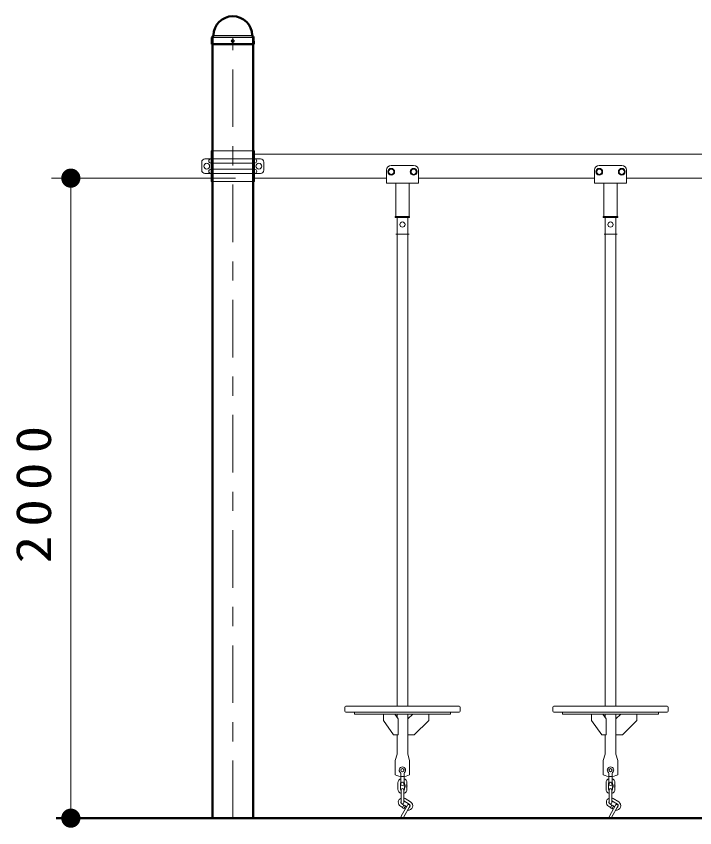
# Model space of a CAD drawing. Units: millimetres on the paper, scale 1:60. Extents: x -385 to 0, y -594 to 267.
# Drawn here: x -183.37 to -148.04, y -174.73 to -132.46 of the extents above; entities that cross this region are included whole.
import ezdxf

# ---------------------------------------------------------------- set-up
doc = ezdxf.new("R2010")
doc.units = ezdxf.units.MM
doc.linetypes.add('USER1', pattern=[4.5, 2.5, -2])
doc.linetypes.add('USER2', pattern=[6, 3, -1, 1, -1])
doc.layers.add('LY_1', color=7, linetype='Continuous', lineweight=13)
doc.styles.add('ＭＳ ゴシック', font='')
doc.styles.get('ＭＳ ゴシック').set_extended_font_data('MS Gothic')

# ---------------------------------------------------------------- blocks, each defined once
blk = doc.blocks.new('filled_dot')
at = {"color": 0, "linetype": 'Continuous', "lineweight": -2, "const_width": 1.25}
blk.add_lwpolyline([(-0.625, 0, 1), (0.625, 0, 1)], format="xyb", close=True, dxfattribs=at)

msp = doc.modelspace()

# ---------------------------------------------------------------- linework, layer by layer
at = {"layer": 'LY_1', "color": 140, "lineweight": 50}
for p, q in [((-173.154, -133.521), (-173.111, -133.479)), ((-173.149, -174.229), (-173.149, -133.562)), ((-171.028, -133.521), (-171.071, -133.479)), ((-171.033, -174.229), (-171.033, -133.562)), ((-173.183, -133.912), (-173.176, -133.573)), ((-173.175, -133.92), (-173.183, -133.912)), ((-173.175, -133.92), (-171.008, -133.92)), ((-171.008, -133.92), (-170.999, -133.912)), ((-170.999, -133.912), (-171.006, -133.573)), ((-181.286, -174.229), (-19.441, -174.229))]:
    msp.add_line(p, q, dxfattribs=at)
at = {"layer": 'LY_1', "linetype": 'USER1'}
msp.add_line((-173.149, -133.562), (-171.033, -133.562), dxfattribs=at)
at = {"layer": 'LY_1'}
for p, q in [((-173.143, -133.546), (-171.039, -133.546)), ((-173.076, -133.47), (-171.106, -133.47)), ((-173.223, -139.479), (-170.959, -139.479)), ((-173.223, -141.062), (-173.223, -139.479)), ((-170.959, -141.062), (-170.959, -139.479)), ((-173.541, -139.895), (-173.223, -139.895)), ((-173.233, -139.895), (-170.949, -139.895)), ((-170.959, -139.645), (-112.223, -139.645)), ((-170.641, -139.895), (-170.959, -139.895)), ((-173.708, -140.479), (-173.708, -140.062)), ((-173.233, -140.112), (-170.949, -140.112)), ((-173.208, -140.109), (-173.208, -140.432)), ((-170.974, -140.112), (-170.974, -140.429)), ((-170.474, -140.479), (-170.474, -140.062)), ((-163.841, -140.229), (-162.674, -140.229)), ((-153.008, -140.229), (-151.841, -140.229)), ((-173.541, -140.645), (-173.223, -140.645)), ((-173.233, -140.429), (-170.949, -140.429)), ((-173.233, -140.645), (-170.949, -140.645)), ((-170.641, -140.645), (-170.959, -140.645)), ((-164.091, -141.162), (-164.091, -140.479)), ((-162.424, -141.162), (-162.424, -140.479)), ((-153.258, -141.162), (-153.258, -140.479)), ((-151.591, -141.162), (-151.591, -140.479)), ((-171.959, -140.895), (-181.524, -140.895)), ((-180.524, -174.229), (-180.524, -140.895)), ((-173.223, -141.062), (-170.959, -141.062)), ((-170.959, -140.895), (-164.091, -140.895)), ((-164.091, -141.162), (-162.424, -141.162)), ((-163.608, -142.895), (-163.608, -141.162)), ((-162.908, -142.895), (-162.908, -141.162)), ((-162.424, -140.895), (-153.258, -140.895)), ((-153.258, -141.162), (-151.591, -141.162)), ((-152.774, -142.895), (-152.774, -141.162)), ((-152.074, -142.895), (-152.074, -141.162)), ((-151.591, -140.895), (-142.424, -140.895)), ((-163.633, -142.949), (-163.633, -142.895)), ((-163.633, -142.895), (-162.883, -142.895)), ((-163.633, -142.949), (-162.883, -142.949)), ((-163.541, -168.395), (-163.541, -142.949)), ((-162.974, -168.395), (-162.974, -142.949)), ((-162.883, -142.949), (-162.883, -142.895)), ((-152.799, -142.949), (-152.799, -142.895)), ((-152.799, -142.895), (-152.049, -142.895)), ((-152.799, -142.949), (-152.049, -142.949)), ((-152.708, -168.395), (-152.708, -142.949)), ((-152.141, -168.395), (-152.141, -142.949)), ((-152.049, -142.949), (-152.049, -142.895)), ((-163.594, -143.812), (-162.907, -143.812)), ((-152.761, -143.812), (-152.073, -143.812)), ((-166.258, -168.662), (-166.258, -168.445)), ((-166.208, -168.395), (-160.308, -168.395)), ((-160.258, -168.662), (-160.258, -168.445)), ((-155.424, -168.662), (-155.424, -168.445)), ((-155.374, -168.395), (-149.474, -168.395)), ((-149.424, -168.662), (-149.424, -168.445)), ((-160.308, -168.712), (-166.208, -168.712)), ((-165.758, -168.812), (-165.758, -168.712)), ((-160.758, -168.812), (-165.758, -168.812)), ((-164.241, -168.812), (-164.241, -169.145)), ((-163.483, -169.062), (-163.658, -168.812)), ((-163.541, -168.979), (-163.541, -168.812)), ((-163.483, -169.895), (-163.483, -169.062)), ((-162.974, -169.062), (-162.724, -168.812)), ((-162.974, -170.895), (-162.974, -168.812)), ((-161.891, -168.812), (-161.891, -169.145)), ((-160.758, -168.812), (-160.758, -168.712)), ((-149.474, -168.712), (-155.374, -168.712)), ((-154.924, -168.812), (-154.924, -168.712)), ((-149.924, -168.812), (-154.924, -168.812)), ((-153.408, -168.812), (-153.408, -169.145)), ((-152.649, -169.062), (-152.824, -168.812)), ((-152.708, -168.979), (-152.708, -168.812)), ((-152.649, -169.895), (-152.649, -169.062)), ((-152.141, -169.062), (-151.891, -168.812)), ((-152.141, -170.895), (-152.141, -168.812)), ((-151.058, -168.812), (-151.058, -169.145)), ((-149.924, -168.812), (-149.924, -168.712)), ((-164.241, -169.145), (-163.716, -169.895)), ((-161.891, -169.145), (-162.641, -169.895)), ((-153.408, -169.145), (-152.883, -169.895)), ((-151.058, -169.145), (-151.808, -169.895)), ((-163.716, -169.895), (-163.483, -169.895)), ((-163.541, -170.895), (-163.541, -169.895)), ((-162.641, -169.895), (-162.974, -169.895)), ((-152.883, -169.895), (-152.649, -169.895)), ((-152.708, -170.895), (-152.708, -169.895)), ((-151.808, -169.895), (-152.141, -169.895)), ((-163.541, -170.895), (-163.633, -171.229)), ((-162.974, -170.895), (-162.883, -171.229)), ((-152.708, -170.895), (-152.799, -171.229)), ((-152.141, -170.895), (-152.049, -171.229)), ((-163.633, -171.973), (-163.633, -171.229)), ((-162.883, -171.973), (-162.883, -171.229)), ((-152.799, -171.973), (-152.799, -171.229)), ((-152.049, -171.973), (-152.049, -171.229)), ((-163.341, -171.915), (-163.341, -172.445)), ((-163.174, -171.915), (-163.174, -172.445)), ((-152.508, -171.915), (-152.508, -172.445)), ((-152.341, -171.915), (-152.341, -172.445)), ((-163.491, -172.388), (-163.491, -172.722)), ((-163.358, -172.388), (-163.358, -172.722)), ((-163.158, -172.388), (-163.158, -172.505)), ((-163.024, -172.388), (-163.024, -172.505)), ((-152.658, -172.388), (-152.658, -172.722)), ((-152.524, -172.388), (-152.524, -172.722)), ((-152.324, -172.388), (-152.324, -172.505)), ((-152.191, -172.388), (-152.191, -172.505)), ((-163.324, -172.755), (-163.324, -173.422)), ((-163.191, -172.755), (-163.191, -173.422)), ((-163.158, -172.505), (-163.024, -172.505)), ((-163.158, -172.605), (-163.158, -172.722)), ((-163.158, -172.605), (-163.024, -172.605)), ((-163.024, -172.605), (-163.024, -172.722)), ((-152.491, -172.755), (-152.491, -173.422)), ((-152.358, -172.755), (-152.358, -173.422)), ((-152.324, -172.505), (-152.191, -172.505)), ((-152.324, -172.605), (-152.324, -172.722)), ((-152.324, -172.605), (-152.191, -172.605)), ((-152.191, -172.605), (-152.191, -172.722)), ((-162.831, -173.386), (-163.121, -173.205)), ((-151.997, -173.386), (-152.288, -173.205)), ((-163.263, -173.665), (-163.363, -173.605)), ((-162.993, -173.546), (-163.316, -174.13)), ((-163.194, -173.551), (-163.294, -173.491)), ((-163.194, -173.551), (-163.263, -173.665)), ((-162.876, -173.611), (-163.199, -174.194)), ((-162.902, -173.499), (-163.191, -173.319)), ((-163.107, -173.606), (-163.178, -173.719)), ((-163.047, -173.644), (-163.107, -173.606)), ((-152.429, -173.665), (-152.529, -173.605)), ((-152.16, -173.546), (-152.483, -174.13)), ((-152.36, -173.551), (-152.46, -173.491)), ((-152.36, -173.551), (-152.429, -173.665)), ((-152.043, -173.611), (-152.366, -174.194)), ((-152.068, -173.499), (-152.358, -173.319)), ((-152.274, -173.606), (-152.345, -173.719)), ((-152.214, -173.644), (-152.274, -173.606)), ((-163.112, -173.761), (-163.178, -173.719)), ((-152.278, -173.761), (-152.345, -173.719))]:
    msp.add_line(p, q, dxfattribs=at)
at = {"layer": 'LY_1', "linetype": 'USER2'}
msp.add_line((-172.091, -174.229), (-172.091, -133.562), dxfattribs=at)
at = {"layer": 'LY_1', "color": 140, "lineweight": 50}
msp.add_circle((-172.091, -133.753), 0.05, dxfattribs=at)
msp.add_circle((-172.091, -133.753), 0.05, dxfattribs=at)
at = {"layer": 'LY_1'}
for centre, radius in [((-173.449, -140.27), 0.15), ((-170.733, -140.27), 0.15), ((-163.841, -140.562), 0.175), ((-163.841, -140.562), 0.137), ((-162.674, -140.562), 0.175), ((-162.674, -140.562), 0.137), ((-153.008, -140.562), 0.175), ((-153.008, -140.562), 0.137), ((-151.841, -140.562), 0.175), ((-151.841, -140.562), 0.137), ((-163.258, -143.312), 0.137), ((-152.424, -143.312), 0.137), ((-163.258, -171.729), 0.0833), ((-163.258, -171.729), 0.0833), ((-152.424, -171.729), 0.0833), ((-152.424, -171.729), 0.0833)]:
    msp.add_circle(centre, radius, dxfattribs=at)
at = {"layer": 'LY_1', "color": 140, "lineweight": 50}
for centre, radius, start, end in [((-172.091, -133.47), 1.008, 1.1401, 178.8584), ((-173.101, -133.574), 0.075, 135, 178.996), ((-173.141, -133.449), 0.0417, 315, 358.8584), ((-171.041, -133.449), 0.0417, 181.1401, 225), ((-171.081, -133.574), 0.075, 1.0039, 45)]:
    msp.add_arc(centre, radius, start, end, dxfattribs=at)
at = {"layer": 'LY_1'}
for centre, radius, start, end in [((-173.541, -140.062), 0.167, 90, 180), ((-173.233, -140.004), 0.108, 90, 270), ((-170.949, -140.004), 0.108, 270, 90), ((-170.641, -140.062), 0.167, 0, 90), ((-163.841, -140.479), 0.25, 90, 180), ((-162.674, -140.479), 0.25, 0, 90), ((-153.008, -140.479), 0.25, 90, 180), ((-151.841, -140.479), 0.25, 0, 90), ((-173.541, -140.479), 0.167, 180, 270), ((-173.233, -140.537), 0.108, 90, 270), ((-170.949, -140.537), 0.108, 270, 90), ((-170.641, -140.479), 0.167, 270, 0), ((-166.208, -168.445), 0.05, 90, 180), ((-160.308, -168.445), 0.05, 0, 90), ((-155.374, -168.445), 0.05, 90, 180), ((-149.474, -168.445), 0.05, 0, 90), ((-166.208, -168.662), 0.05, 180, 270), ((-160.308, -168.662), 0.05, 270, 0), ((-155.374, -168.662), 0.05, 180, 270), ((-149.474, -168.662), 0.05, 270, 0), ((-163.258, -171.729), 0.167, 311.8103, 228.1897), ((-152.424, -171.729), 0.167, 311.8103, 228.1897), ((-163.258, -171.229), 0.833, 243.2563, 296.7437), ((-163.424, -171.915), 0.0833, 0, 48.1897), ((-163.091, -171.915), 0.0833, 131.8103, 180), ((-152.424, -171.229), 0.833, 243.2563, 296.7437), ((-152.591, -171.915), 0.0833, 0, 48.1897), ((-152.258, -171.915), 0.0833, 131.8103, 180), ((-163.258, -172.388), 0.233, 106.6016, 180.0117), ((-163.258, -172.388), 0.1, 131.8103, 180.0117), ((-163.258, -172.445), 0.0833, 0, 180), ((-163.258, -172.445), 0.0833, 180, 0), ((-163.258, -172.388), 0.233, 0.0117, 73.3984), ((-163.258, -172.388), 0.1, 0.0117, 48.1897), ((-152.424, -172.388), 0.233, 106.6016, 180.0117), ((-152.424, -172.388), 0.1, 131.8103, 180.0117), ((-152.424, -172.445), 0.0833, 0, 180), ((-152.424, -172.445), 0.0833, 180, 0), ((-152.424, -172.388), 0.233, 0.0117, 73.3984), ((-152.424, -172.388), 0.1, 0.0117, 48.1897), ((-163.258, -172.722), 0.233, 180.0117, 253.4022), ((-163.258, -172.722), 0.1, 180.0117, 228.1921), ((-163.258, -172.755), 0.0667, 0.0044, 180.0044), ((-163.258, -172.722), 0.233, 286.6053, 0.0117), ((-163.258, -172.722), 0.1, 311.8127, 0.0117), ((-163.091, -172.555), 0.0833, 143.1418, 216.8816), ((-163.091, -172.555), 0.0833, 323.1418, 36.8816), ((-152.424, -172.722), 0.233, 180.0117, 253.4022), ((-152.424, -172.722), 0.1, 180.0117, 228.1921), ((-152.424, -172.755), 0.0667, 0.0044, 180.0044), ((-152.424, -172.722), 0.233, 286.6053, 0.0117), ((-152.424, -172.722), 0.1, 311.8127, 0.0117), ((-152.258, -172.555), 0.0833, 143.1418, 216.8816), ((-152.258, -172.555), 0.0833, 323.1418, 36.8816), ((-163.242, -173.405), 0.233, 110.6745, 238.8686), ((-163.242, -173.405), 0.233, 58.8686, 77.3869), ((-152.409, -173.405), 0.233, 110.6745, 238.8686), ((-152.409, -173.405), 0.233, 58.8686, 77.3869), ((-163.242, -173.405), 0.1, 145.4549, 238.8686), ((-163.258, -173.422), 0.0667, 180.0044, 0.0044), ((-163.185, -173.636), 0.0833, 200.8952, 274.635), ((-163.185, -173.636), 0.0833, 20.8952, 96.8421), ((-162.935, -173.579), 0.0667, 331.0266, 151.0266), ((-162.955, -173.583), 0.233, 261.6095, 57.7651), ((-162.955, -173.583), 0.1, 296.1426, 57.7651), ((-152.409, -173.405), 0.1, 145.4549, 238.8686), ((-152.424, -173.422), 0.0667, 180.0044, 0.0044), ((-152.352, -173.636), 0.0833, 200.8952, 274.635), ((-152.352, -173.636), 0.0833, 20.8952, 96.8421), ((-152.101, -173.579), 0.0667, 331.0266, 151.0266), ((-152.122, -173.583), 0.233, 261.6095, 57.7651), ((-152.122, -173.583), 0.1, 296.1426, 57.7651), ((-163.258, -174.162), 0.0667, 151.0266, 331.0266), ((-152.424, -174.162), 0.0667, 151.0266, 331.0266)]:
    msp.add_arc(centre, radius, start, end, dxfattribs=at)

# ---------------------------------------------------------------- block references
at = {"layer": 'LY_1', "xscale": 0.4, "yscale": 0.4}
for p, rotation in [((-180.524, -140.895), 270), ((-180.524, -174.229), 90)]:
    msp.add_blockref('filled_dot', p, dxfattribs=dict(at, rotation=rotation))

# ---------------------------------------------------------------- texts
at = {"layer": 'LY_1', "insert": (-181.524, -157.139), "char_height": 1.833, "attachment_point": 8, "rotation": 90, "style": 'ＭＳ ゴシック'}
msp.add_mtext('\\T1.33;\\W1.15;2000', dxfattribs=at)

doc.saveas('drawing.dxf')
